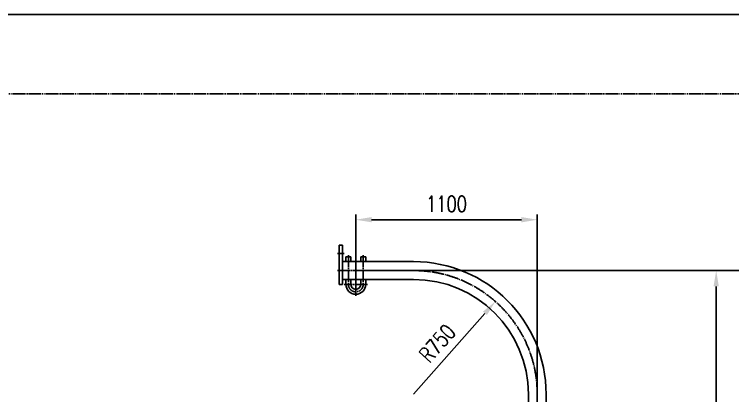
# Model space of a CAD drawing. Extents: x 16825 to 205982, y -10874 to 68273.
# Drawn here: x 188536 to 192891, y 65960 to 68273 of the extents above; entities that cross this region are included whole.
import ezdxf

# ---------------------------------------------------------------- set-up
doc = ezdxf.new("R2010")
doc.units = 0
doc.header["$LTSCALE"] = 5
doc.header["$MEASUREMENT"] = 0
doc.linetypes.add('CENTER', pattern=[18, 15, -1, 1, -1])
doc.linetypes.add('DIVIDE', pattern=[20, 15, -1, 1, -1, 1, -1])
doc.layers.get('0').update_dxf_attribs({"color": 4, "linetype": 'DIVIDE'})
doc.layers.get('DEFPOINTS').update_dxf_attribs({"linetype": 'CONTINUOUS'})
for name, color, linetype in [('4', 2, 'CONTINUOUS'), ('CEN', 6, 'CENTER'), ('DIM', 1, 'CONTINUOUS'), ('THK', 2, 'CONTINUOUS')]:
    doc.layers.add(name, color=color, linetype=linetype)
doc.styles.get("Standard").update_dxf_attribs({"font": 'simplex', "width": 0.75, "bigfont": 'hzdx'})
doc.dimstyles.new('DIM3', dxfattribs={"dimscale": 0, "dimtxt": 3, "dimasz": 3, "dimexe": 1, "dimexo": 0, "dimgap": 1.5, "dimtad": 1, "dimdec": 4, "dimdsep": 46, "dimtxsty": 'Standard', "dimcen": 3, "dimclrd": 1, "dimclrt": 3, "dimadec": 0, "dimazin": 0, "dimtfac": 0.75, "dimtdec": 4, "dimtix": 1, "dimtmove": 0, "dimatfit": 0, "dimfxl": 0, "dimtolj": 1, "dimtzin": 0, "dimarcsym": 0})

# ---------------------------------------------------------------- blocks, each defined once
blk = doc.blocks.new('*D216')
at = {"layer": 'DEFPOINTS', "color": 0}
for p in [(192140.6, 66718.7), (191638.1, 28623.7), (193392.9, 28623.7)]:
    blk.add_point(p, dxfattribs=at)
at = {"layer": 'DIM', "lineweight": -2}
for p, q in [((192140.6, 66718.7), (193424.9, 66718.7)), ((191638.1, 28623.7), (193424.9, 28623.7))]:
    blk.add_line(p, q, dxfattribs=at)
at = {"layer": 'DIM', "color": 1, "lineweight": -2}
blk.add_line((193392.9, 66622.7), (193392.9, 28719.7), dxfattribs=at)
at = {"layer": 'DIM', "color": 1}
for points in [[(193376.9, 66622.7), (193408.9, 66622.7), (193392.9, 66718.7)], [(193376.9, 28719.7), (193408.9, 28719.7), (193392.9, 28623.7)]]:
    blk.add_solid(points, dxfattribs=at)
at = {"layer": 'DIM', "color": 3, "insert": (193296.9, 47671.2), "char_height": 96, "attachment_point": 5, "rotation": 90}
blk.add_mtext('\\A1;~38275', dxfattribs=at)
blk = doc.blocks.new('*D176')
at = {"layer": 'DEFPOINTS', "color": 0}
for p in [(190626.9, 66718.7), (192790.8, 66718.7), (192324.3, 63318.7)]:
    blk.add_point(p, dxfattribs=at)
at = {"layer": 'DIM', "lineweight": -2}
for p, q in [((190626.9, 66718.7), (192822.8, 66718.7)), ((192324.3, 63318.7), (192822.8, 63318.7))]:
    blk.add_line(p, q, dxfattribs=at)
at = {"layer": 'DIM', "color": 1, "lineweight": -2}
blk.add_line((192790.8, 63414.7), (192790.8, 66622.7), dxfattribs=at)
at = {"layer": 'DIM', "color": 1}
for points in [[(192774.8, 66622.7), (192806.8, 66622.7), (192790.8, 66718.7)], [(192774.8, 63414.7), (192806.8, 63414.7), (192790.8, 63318.7)]]:
    blk.add_solid(points, dxfattribs=at)
at = {"layer": 'DIM', "color": 3, "insert": (192694.8, 65018.7), "char_height": 96, "attachment_point": 5, "rotation": 90}
blk.add_mtext('\\A1;3400', dxfattribs=at)
blk = doc.blocks.new('*D175')
at = {"layer": 'DEFPOINTS', "color": 0}
for p in [(191452.3, 66531), (190956.1, 65968.7)]:
    blk.add_point(p, dxfattribs=at)
at = {"layer": 'DIM', "color": 1, "lineweight": -2}
blk.add_line((190956.1, 65968.7), (191388.8, 66459), dxfattribs=at)
at = {"layer": 'DIM', "color": 1}
blk.add_solid([(191376.8, 66469.6), (191400.8, 66448.4), (191452.3, 66531)], dxfattribs=at)
at = {"layer": 'DIM', "color": 3, "insert": (191100.5, 66277.4), "char_height": 96, "attachment_point": 5, "rotation": 48.5731}
blk.add_mtext('\\A1;R750', dxfattribs=at)
blk = doc.blocks.new('*D174')
at = {"layer": 'DEFPOINTS', "color": 0}
for p in [(190606.1, 67027), (190606.1, 66634.7), (191706.1, 65723.8)]:
    blk.add_point(p, dxfattribs=at)
at = {"layer": 'DIM', "lineweight": -2}
for p, q in [((190606.1, 66634.7), (190606.1, 67059)), ((191706.1, 65723.8), (191706.1, 67059))]:
    blk.add_line(p, q, dxfattribs=at)
at = {"layer": 'DIM', "color": 1, "lineweight": -2}
blk.add_line((191610.1, 67027), (190702.1, 67027), dxfattribs=at)
at = {"layer": 'DIM', "color": 1}
for points in [[(190702.1, 67043), (190702.1, 67011), (190606.1, 67027)], [(191610.1, 67043), (191610.1, 67011), (191706.1, 67027)]]:
    blk.add_solid(points, dxfattribs=at)
at = {"layer": 'DIM', "color": 3, "insert": (191156.1, 67123), "char_height": 96, "attachment_point": 5}
blk.add_mtext('\\A1;1100', dxfattribs=at)

msp = doc.modelspace()

# ---------------------------------------------------------------- linework, layer by layer
msp.add_lwpolyline([(185375.853, 27140.43), (205499.156, 27140.43), (205499.156, 67790), (185375.853, 67790)])
at = {"layer": '4'}
msp.add_lwpolyline([(184169.065, 26657.715), (205981.872, 26657.715), (205981.872, 68272.715), (184169.065, 68272.715)], close=True, dxfattribs=at)
at = {"layer": 'CEN'}
for p, q in [((190536.09, 66822.657), (190496.09, 66822.657)), ((190561.09, 66812.657), (190561.09, 66634.657)), ((190651.09, 66812.657), (190651.09, 66634.657)), ((190496.09, 66718.657), (190956.09, 66718.657)), ((190606.09, 66564.657), (190606.09, 66664.657)), ((190676.09, 66634.657), (190536.09, 66634.657)), ((191706.09, 65968.657), (191706.09, 63158.657))]:
    msp.add_line(p, q, dxfattribs=at)
for centre, radius, start, end in [((190956.09, 65968.657), 750, 0, 90), ((190606.09, 66634.657), 45, 180, 0)]:
    msp.add_arc(centre, radius, start, end, dxfattribs=at)
at = {"layer": 'THK'}
for p, q in [((190526.09, 66872.657), (190506.09, 66872.657)), ((190506.09, 66634.657), (190506.09, 66872.657)), ((190526.09, 66634.657), (190526.09, 66872.657)), ((190546.09, 66772.657), (190546.09, 66802.657)), ((190576.09, 66802.657), (190546.09, 66802.657)), ((190576.09, 66772.657), (190576.09, 66802.657)), ((190636.09, 66772.657), (190636.09, 66802.657)), ((190636.09, 66802.657), (190666.09, 66802.657)), ((190666.09, 66772.657), (190666.09, 66802.657)), ((190526.09, 66772.657), (190526.09, 66664.657)), ((190526.09, 66772.657), (190956.09, 66772.657)), ((190526.09, 66664.657), (190956.09, 66664.657)), ((190546.09, 66664.657), (190546.09, 66634.657)), ((190576.09, 66664.657), (190576.09, 66634.657)), ((190636.09, 66664.657), (190636.09, 66634.657)), ((190666.09, 66664.657), (190666.09, 66634.657)), ((190526.09, 66634.657), (190506.09, 66634.657)), ((191652.09, 65968.657), (191652.09, 64338.657)), ((191760.09, 65968.657), (191760.09, 64338.657))]:
    msp.add_line(p, q, dxfattribs=at)
for centre, radius, start, end in [((190956.09, 65968.657), 804, 0, 90), ((190956.09, 65968.657), 696, 0, 90), ((190606.09, 66634.657), 60, 180, 0), ((190606.09, 66634.657), 30, 180, 0)]:
    msp.add_arc(centre, radius, start, end, dxfattribs=at)

# ---------------------------------------------------------------- dimensions: what is measured, and where the dimension line sits
at = {"layer": 'DIM'}
dim = msp.add_linear_dim(base=(190606.09, 67026.954), p1=(191706.09, 65723.806), p2=(190606.09, 66634.657), dimstyle='DIM3', override={"dimscale": 32, "dimdec": 2, "dimclre": 256, "dimtdec": 2}, dxfattribs=at)
dim.commit()
dim.dimension.update_dxf_attribs({"geometry": '*D174', "text_midpoint": (191156.09, 67122.954)})
dim = msp.add_linear_dim(base=(192790.836, 66718.657), p1=(192324.264, 63318.657), p2=(190626.942, 66718.657), angle=90, dimstyle='DIM3', override={"dimscale": 32, "dimdec": 2, "dimclre": 256, "dimtdec": 2}, dxfattribs=at)
dim.commit()
dim.dimension.update_dxf_attribs({"geometry": '*D176', "text_midpoint": (192694.836, 65018.657)})
dim = msp.add_linear_dim(base=(193392.948, 28623.657), p1=(192140.618, 66718.657), p2=(191638.09, 28623.657), angle=90, text='~38275', dimstyle='DIM3', override={"dimscale": 32, "dimdec": 2, "dimclre": 256, "dimtdec": 2}, dxfattribs=at)
dim.commit()
dim.dimension.update_dxf_attribs({"geometry": '*D216', "text_midpoint": (193296.948, 47671.157)})
dim = msp.add_radius_dim(center=(190956.09, 65968.657), mpoint=(191452.338, 66531.008), dimstyle='DIM3', override={"dimscale": 32, "dimdec": 2, "dimclre": 256, "dimtdec": 2}, dxfattribs=at)
dim.commit()
dim.dimension.update_dxf_attribs({"geometry": '*D175', "text_midpoint": (191100.473, 66277.362)})

doc.saveas('drawing.dxf')
